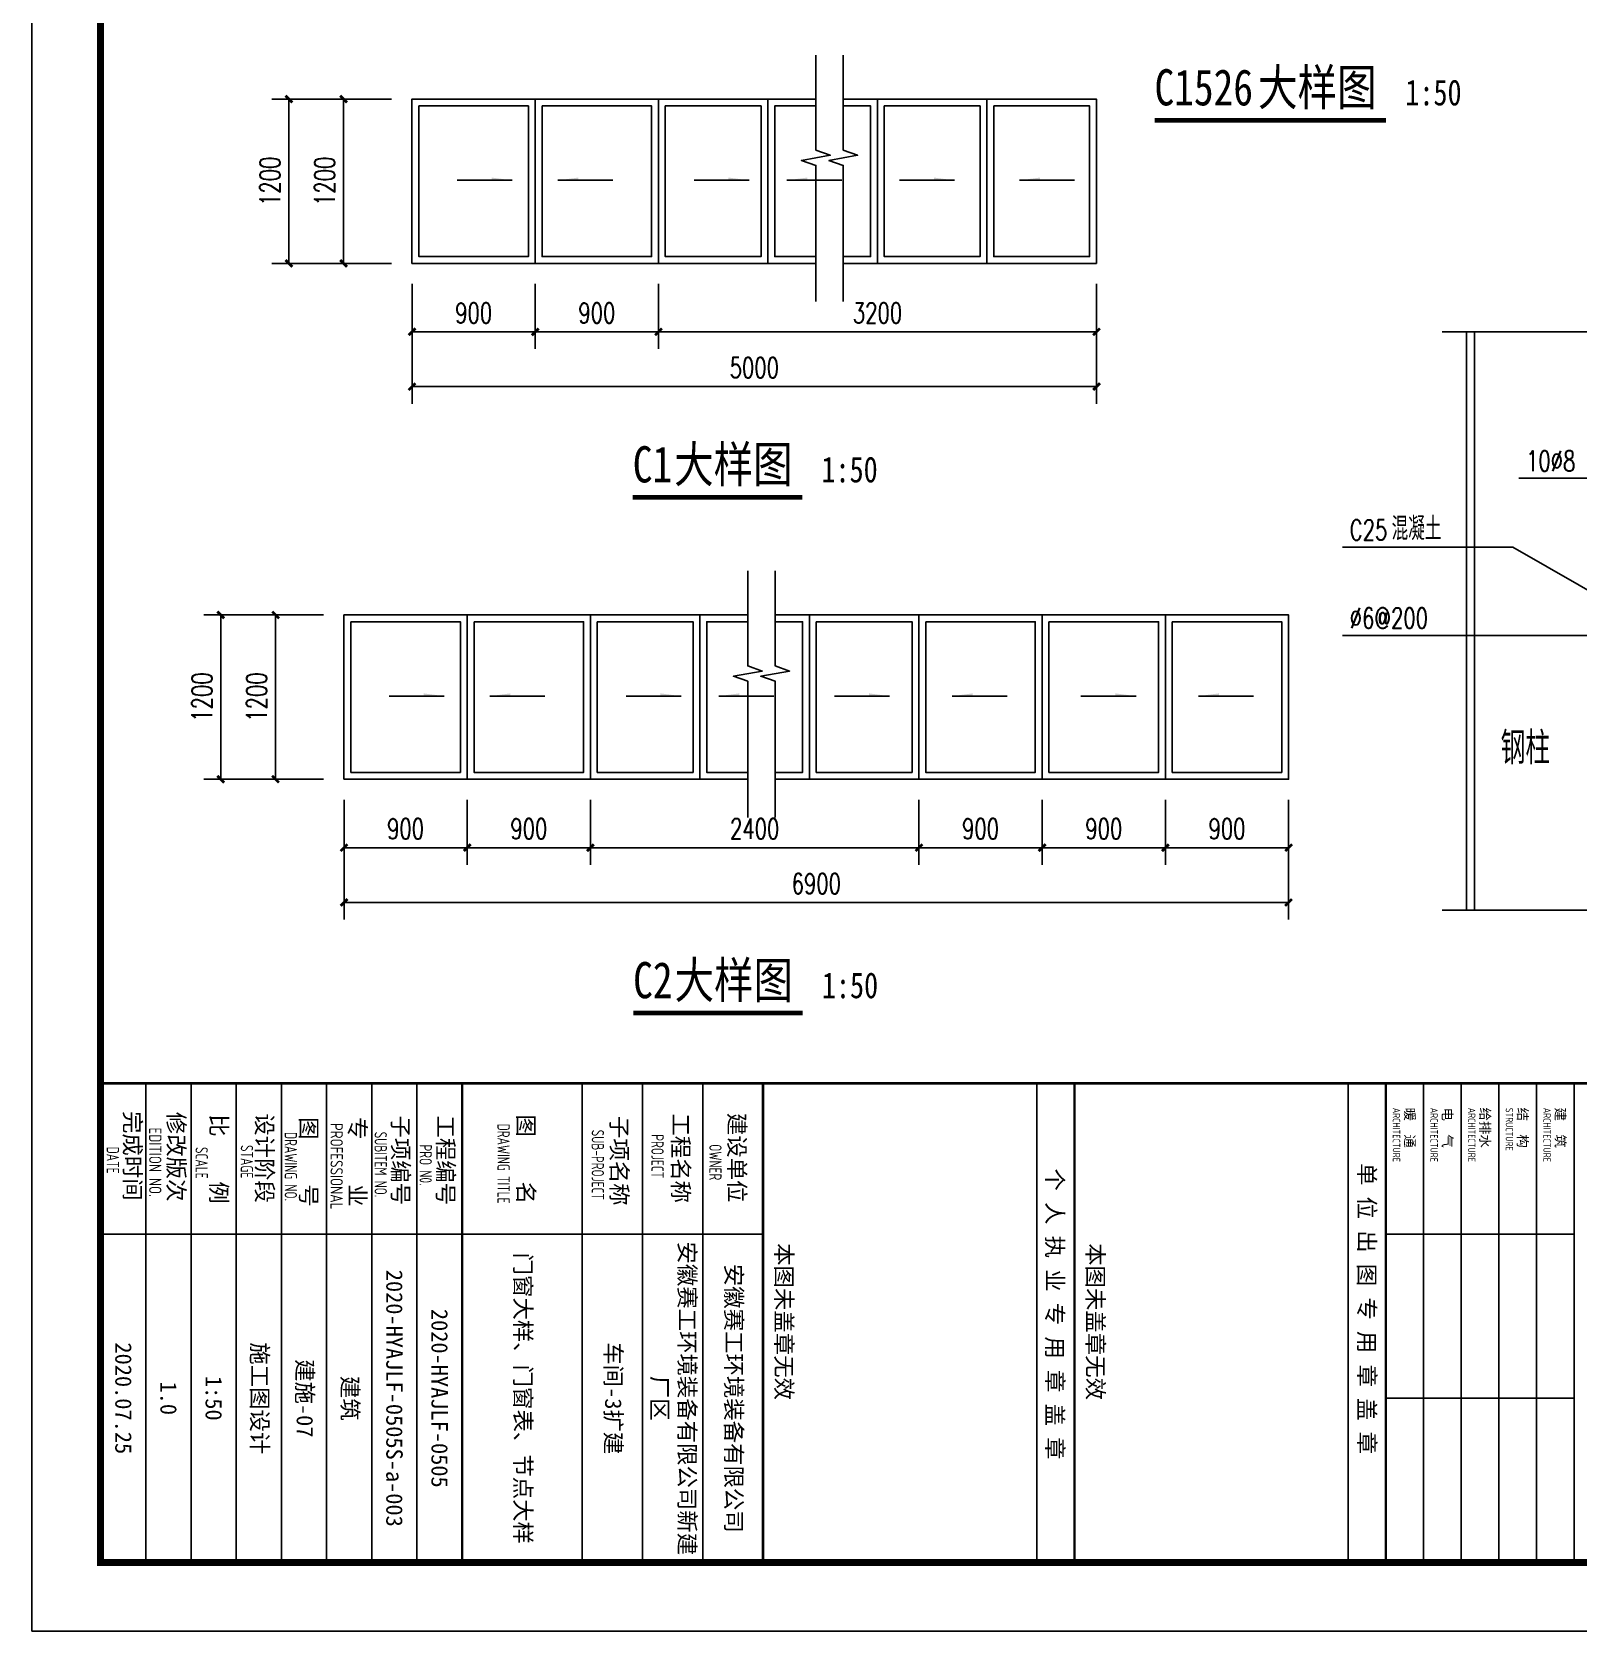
# Model space of a CAD drawing. Extents: x 1840316 to 2045362, y 17308253 to 17931430.
# Drawn here: x 2024362 to 2035655, y 17308253 to 17319933 of the extents above; entities that cross this region are included whole.
import ezdxf

# ---------------------------------------------------------------- set-up
doc = ezdxf.new("R2010")
doc.units = 0
doc.header["$LTSCALE"] = 1000
doc.header["$MEASUREMENT"] = 0
doc.linetypes.add('DOTE', pattern=[2.42, 2, -0.2, 0.02, -0.2])
doc.layers.get('Defpoints').update_dxf_attribs({"color": 250})
for name, color, linetype in [('0 - 立面线', 7, 'Continuous'), ('C型钢', 6, 'Continuous'), ('DIM_SYMB', 165, 'Continuous'), ('DOTE', 1, 'DOTE'), ('PUB_DIM', 161, 'Continuous'), ('PUB_TEXT', 7, 'Continuous'), ('PUB_TITLE', 4, 'Continuous'), ('PUB_WALL', 9, 'Continuous'), ('TK', 4, 'Continuous'), ('WALL', 9, 'Continuous'), ('WINDOW', 140, 'Continuous'), ('填充', 8, 'Continuous'), ('梁柱', 3, 'Continuous'), ('立面门窗', 144, 'Continuous')]:
    doc.layers.add(name, color=color, linetype=linetype)
doc.styles.add('_TCH_DIM', font='SIMPLEX', dxfattribs={"bigfont": 'GBCBIG'})
doc.styles.add('_TCH_DIM_T3', font='SIMPLEX', dxfattribs={"width": 0.705882, "bigfont": 'GBCBIG'})
doc.styles.add('TESD', font='tssdeng.shx', dxfattribs={"width": 0.8, "bigfont": '_hztxt.shx'})
doc.styles.add('TSSD_REIN', font='tssdeng.shx', dxfattribs={"width": 0.7, "bigfont": 'tssdchn.shx'})
doc.styles.add('YAYA', font='', dxfattribs={"width": 0.8, "height": 1})
doc.styles.add('图签宋体', font='', dxfattribs={"height": 300})
doc.styles.add('宋体', font='', dxfattribs={"width": 0.8})
doc.styles.get('YAYA').set_extended_font_data('SimSun')
doc.styles.get('图签宋体').set_extended_font_data('NSimSun')
doc.styles.get('宋体').set_extended_font_data('SimSun')
doc.dimstyles.new('_TCH_ARCH&&20', dxfattribs={"dimtxt": 59.5, "dimasz": 20, "dimexe": 50, "dimexo": 60, "dimgap": 20, "dimtad": 1, "dimdec": 0, "dimzin": 0, "dimdsep": 46, "dimtxsty": '_TCH_DIM_T3', "dimblk": 'ARCHTICK', "dimcen": 0.09, "dimclrt": 7, "dimazin": 2, "dimtfac": 1, "dimtdec": 0, "dimtix": 1, "dimtmove": 2, "dimatfit": 3, "dimfxl": 0, "dimtolj": 1, "dimtzin": 0, "dimarcsym": 0})
doc.dimstyles.new('_TCH_ARCH&&50', dxfattribs={"dimtxt": 148.75, "dimasz": 50, "dimexe": 125, "dimexo": 150, "dimgap": 63.125, "dimtad": 1, "dimdec": 0, "dimzin": 0, "dimdsep": 46, "dimtxsty": '_TCH_DIM_T3', "dimblk": 'ARCHTICK', "dimcen": 0.09, "dimclrt": 7, "dimazin": 2, "dimtfac": 1, "dimtdec": 0, "dimtix": 1, "dimtmove": 2, "dimatfit": 3, "dimfxl": 0, "dimtolj": 1, "dimtzin": 0, "dimarcsym": 0})

# ---------------------------------------------------------------- blocks, each defined once
blk = doc.blocks.new('_ArchTick')
at = {"color": 0, "linetype": 'ByBlock', "const_width": 0.4}
blk.add_lwpolyline([(-0.5, -0.5), (0.5, 0.5)], dxfattribs=at)
blk = doc.blocks.new('*D371')
at = {"layer": 'Defpoints', "color": 0}
for p in [(1863402.8, 18359638.3), (1863527.7, 18359638.3), (1863402.8, 18359558.3)]:
    blk.add_point(p, dxfattribs=at)
at = {"layer": 'PUB_DIM', "color": 0, "lineweight": -2}
for p, q in [((1863527.7, 18359638.3), (1863527.7, 18359658.3)), ((1863462.8, 18359638.3), (1863577.7, 18359638.3)), ((1863527.7, 18359558.3), (1863527.7, 18359638.3)), ((1863462.8, 18359558.3), (1863577.7, 18359558.3)), ((1863527.7, 18359558.3), (1863527.7, 18359538.3))]:
    blk.add_line(p, q, dxfattribs=at)
at = {"layer": 'PUB_DIM', "color": 0, "lineweight": -2, "xscale": 20, "yscale": 20, "zscale": 20}
for p, rotation in [((1863527.7, 18359638.3), 270), ((1863527.7, 18359558.3), 90)]:
    blk.add_blockref('_ArchTick', p, dxfattribs=dict(at, rotation=rotation))
at = {"layer": 'PUB_DIM', "color": 7, "insert": (1863478, 18359598.3), "char_height": 59.5, "attachment_point": 5, "rotation": 90, "style": '_TCH_DIM_T3'}
blk.add_mtext('\\A1;80', dxfattribs=at)
blk = doc.blocks.new('*D372')
at = {"layer": 'Defpoints', "color": 0}
for p in [(1863402.8, 18359698.3), (1863527.7, 18359698.3), (1863402.8, 18359638.3)]:
    blk.add_point(p, dxfattribs=at)
at = {"layer": 'PUB_DIM', "color": 0, "lineweight": -2}
for p, q in [((1863462.8, 18359698.3), (1863577.7, 18359698.3)), ((1863527.7, 18359698.3), (1863527.7, 18359718.3)), ((1863527.7, 18359638.3), (1863527.7, 18359698.3)), ((1863462.8, 18359638.3), (1863577.7, 18359638.3)), ((1863527.7, 18359638.3), (1863527.7, 18359618.3))]:
    blk.add_line(p, q, dxfattribs=at)
at = {"layer": 'PUB_DIM', "color": 0, "lineweight": -2, "xscale": 20, "yscale": 20, "zscale": 20}
for p, rotation in [((1863527.7, 18359698.3), 270), ((1863527.7, 18359638.3), 90)]:
    blk.add_blockref('_ArchTick', p, dxfattribs=dict(at, rotation=rotation))
at = {"layer": 'PUB_DIM', "color": 7, "insert": (1863478, 18359668.3), "char_height": 59.5, "attachment_point": 5, "rotation": 90, "style": '_TCH_DIM_T3'}
blk.add_mtext('\\A1;60', dxfattribs=at)
blk = doc.blocks.new('*D373')
at = {"layer": 'Defpoints', "color": 0}
for p in [(1863097.1, 18359498.7), (1863147.1, 18359498.7), (1863147.1, 18359343.3)]:
    blk.add_point(p, dxfattribs=at)
at = {"layer": 'PUB_DIM', "color": 0, "lineweight": -2}
for p, q in [((1863097.1, 18359438.7), (1863097.1, 18359293.3)), ((1863147.1, 18359438.7), (1863147.1, 18359293.3)), ((1863097.1, 18359343.3), (1863147.1, 18359343.3))]:
    blk.add_line(p, q, dxfattribs=at)
at = {"layer": 'PUB_DIM', "color": 0, "lineweight": -2, "xscale": 20, "yscale": 20, "zscale": 20, "rotation": 180}
blk.add_blockref('_ArchTick', (1863097.1, 18359343.3), dxfattribs=at)
at = {"layer": 'PUB_DIM', "color": 0, "lineweight": -2, "xscale": 20, "yscale": 20, "zscale": 20}
blk.add_blockref('_ArchTick', (1863147.1, 18359343.3), dxfattribs=at)
at = {"layer": 'PUB_DIM', "color": 7, "insert": (1863043.1, 18359398.3), "char_height": 59.5, "attachment_point": 5, "style": '_TCH_DIM_T3'}
blk.add_mtext('\\A1;50', dxfattribs=at)
blk = doc.blocks.new('*D374')
at = {"layer": 'Defpoints', "color": 0}
for p in [(1863147.1, 18359498.7), (1863228.1, 18359498.7), (1863228.1, 18359343.3)]:
    blk.add_point(p, dxfattribs=at)
at = {"layer": 'PUB_DIM', "color": 0, "lineweight": -2}
for p, q in [((1863147.1, 18359438.7), (1863147.1, 18359293.3)), ((1863228.1, 18359438.7), (1863228.1, 18359293.3)), ((1863147.1, 18359343.3), (1863127.1, 18359343.3)), ((1863147.1, 18359343.3), (1863228.1, 18359343.3)), ((1863228.1, 18359343.3), (1863248.1, 18359343.3))]:
    blk.add_line(p, q, dxfattribs=at)
at = {"layer": 'PUB_DIM', "color": 0, "lineweight": -2, "xscale": 20, "yscale": 20, "zscale": 20}
blk.add_blockref('_ArchTick', (1863147.1, 18359343.3), dxfattribs=at)
at = {"layer": 'PUB_DIM', "color": 0, "lineweight": -2, "xscale": 20, "yscale": 20, "zscale": 20, "rotation": 180}
blk.add_blockref('_ArchTick', (1863228.1, 18359343.3), dxfattribs=at)
at = {"layer": 'PUB_DIM', "color": 7, "insert": (1863187.6, 18359393), "char_height": 59.5, "attachment_point": 5, "style": '_TCH_DIM_T3'}
blk.add_mtext('\\A1;81', dxfattribs=at)
blk = doc.blocks.new('GeYuanFrame_67131223', base_point=(18.76, 4.34))
at = {"layer": 'PUB_TITLE'}
for points in [[(554.76, 202.14), (554.76, 229.64)], [(578.76, 202.14), (578.76, 229.64)], [(554.76, 14.34), (554.76, 111.14)]]:
    blk.add_lwpolyline(points, dxfattribs=at)
at = {"layer": 'TK'}
for p, q in [((532.76, 102.34), (602.76, 102.34)), ((532.76, 93.54), (602.76, 93.54)), ((532.76, 84.74), (554.76, 84.74)), ((532.76, 84.74), (602.76, 84.74)), ((532.76, 67.18), (602.76, 67.18)), ((532.76, 67.14), (602.76, 67.14)), ((532.76, 60.58), (602.76, 60.58)), ((532.76, 53.98), (602.76, 53.98)), ((532.76, 47.38), (602.76, 47.38)), ((532.76, 40.78), (602.76, 40.78)), ((532.76, 34.18), (602.76, 34.18)), ((532.76, 27.58), (602.76, 27.58)), ((532.76, 20.98), (602.76, 20.98)), ((532.76, 14.34), (602.76, 14.34))]:
    blk.add_line(p, q, dxfattribs=at)
for points in [[(18.76, 424.34), (612.76, 424.34), (612.76, 4.34), (18.76, 4.34), (18.76, 424.34)], [(532.76, 229.64), (602.76, 229.64)], [(532.76, 224.14), (602.76, 224.14)], [(532.76, 218.64), (602.76, 218.64)], [(532.76, 213.14), (602.76, 213.14)], [(532.76, 207.64), (602.76, 207.64)], [(532.76, 202.14), (602.76, 202.14)], [(532.76, 196.64), (602.76, 196.64)], [(532.76, 151.14), (602.76, 151.14)]]:
    blk.add_lwpolyline(points, dxfattribs=at)
at = {"layer": 'TK', "const_width": 1}
blk.add_lwpolyline([(602.76, 414.34), (43.76, 414.34), (43.76, 14.34), (602.76, 14.34)], close=True, dxfattribs=at)
at = {"layer": 'TK'}
for points, const_width in [([(532.76, 414.34), (532.76, 14.34)], 0.4), ([(532.76, 202.14), (602.76, 202.14)], 0.35), ([(532.76, 156.64), (602.76, 156.64)], 0.35), ([(532.76, 111.14), (602.76, 111.14)], 0.35), ([(532.76, 67.18), (602.76, 67.18)], 0.35)]:
    blk.add_lwpolyline(points, dxfattribs=dict(at, const_width=const_width))
at = {"layer": 'TK', "style": '图签宋体'}
for s, height, p in [('建  筑', 1.44, (536.28, 226.92)), ('结  构', 1.44, (536.28, 221.42)), ('给排水', 1.44, (536.28, 215.92)), ('电  气', 1.44, (536.28, 210.42)), ('暖  通', 1.44, (536.28, 204.92)), ('单 位 出 图 专 用 章 盖 章', 2.4, (544.39, 198.16)), ('本图未盖章无效', 2.4, (556.1, 158.51)), ('个 人 执 业 专 用 章 盖 章', 2.4, (545.19, 152.58)), ('本图未盖章无效', 2.4, (556.1, 113.01)), ('建设单位', 2.4, (537.06, 106.14)), ('工程名称', 2.4, (537.14, 97.93)), ('子项名称', 2.4, (537.52, 88.95)), ('图    名', 2.4, (537.3, 75.3)), ('工程编号', 2.4, (537.44, 63.58)), ('子项编号', 2.4, (537.44, 57)), ('专    业', 2.4, (537.68, 50.69)), ('图    号', 2.4, (537.69, 43.58)), ('设计阶段', 2.4, (537.12, 37.12)), ('比    例', 2.4, (537.26, 30.44)), ('修改版次', 2.4, (536.91, 24.22)), ('完成时间', 2.4, (536.79, 17.83))]:
    blk.add_text(s, height=height, dxfattribs=at).set_placement(p)
at = {"layer": 'TK', "style": 'TSSD_REIN'}
for s, height, width, p in [('ARCHITECTURE', 1.08, 0.7, (536.32, 225.15)), ('STRUCTURE', 1.08, 0.7, (536.32, 219.65)), ('ARCHITECTURE', 1.08, 0.7, (536.32, 214.15)), ('ARCHITECTURE', 1.08, 0.7, (536.32, 208.65)), ('ARCHITECTURE', 1.08, 0.7, (536.32, 203.15)), ('OWNER', 1.8, 0.7, (541.65, 103.29)), ('PROJECT', 1.8, 0.7, (540.19, 94.83)), ('SUB-PROJECT', 1.8, 0.7, (539.53, 86.11)), ('DRAWING TITLE', 1.8, 0.7, (538.64, 72.34)), ('PRO N0.', 1.8, 0.7, (541.68, 60.96)), ('SUBITEM NO.', 1.8, 0.7, (539.82, 54.39)), ('PROFESSIONAL', 1.8, 0.8, (538.55, 47.95)), ('DRAWING NO.', 1.8, 0.7, (539.86, 41.26)), ('STAGE', 1.8, 0.7, (541.76, 34.84)), ('SCALE', 1.8, 0.7, (542.05, 28.23)), ('EDITION NO.', 1.8, 0.8, (539.2, 21.45)), ('DATE', 1.8, 0.7, (542, 15.26))]:
    blk.add_text(s, height=height, dxfattribs=dict(at, width=width)).set_placement(p)
at = {"layer": 'TK', "char_height": 2.4, "width": 48, "attachment_point": 5, "style": '图签宋体'}
for s, insert in [('安徽赛工环境装备有限公司', (578.76, 106.74)), ('安徽赛工环境装备有限公司新建厂区', (578.76, 97.94)), ('车间-3扩建', (578.76, 89.14)), ('门窗大样、门窗表、节点大样', (578.76, 75.94)), ('2020-HYAJLF-0505', (578.76, 63.88)), ('2020-HYAJLF-0505S-a-003', (578.76, 57.28)), ('建筑', (578.76, 50.68)), ('建施-07', (578.76, 44.08)), ('施工图设计', (578.76, 37.48)), ('1:50', (578.76, 30.88)), ('1.0', (578.76, 24.28)), ('2020.07.25', (578.76, 17.69))]:
    blk.add_mtext(s, dxfattribs=dict(at, insert=insert))
blk = doc.blocks.new('*D50')
at = {"layer": 'Defpoints', "color": 0}
for p in [(2025741, 17315675), (2026241, 17315675), (2026241, 17314475)]:
    blk.add_point(p, dxfattribs=at)
at = {"layer": 'PUB_DIM', "color": 0, "lineweight": -2}
for p, q in [((2026091, 17315675), (2025616, 17315675)), ((2025741, 17314475), (2025741, 17315675)), ((2026091, 17314475), (2025616, 17314475))]:
    blk.add_line(p, q, dxfattribs=at)
at = {"layer": 'PUB_DIM', "color": 0, "lineweight": -2, "xscale": 50, "yscale": 50, "zscale": 50}
for p, rotation in [((2025741, 17315675), 90), ((2025741, 17314475), 270)]:
    blk.add_blockref('_ArchTick', p, dxfattribs=dict(at, rotation=rotation))
at = {"layer": 'PUB_DIM', "color": 7, "insert": (2025603, 17315075), "char_height": 148.8, "attachment_point": 5, "rotation": 90, "style": '_TCH_DIM_T3'}
blk.add_mtext('\\A1;1200', dxfattribs=at)
blk = doc.blocks.new('*D51')
at = {"layer": 'Defpoints', "color": 0}
for p in [(2026641, 17314475), (2027541, 17314475), (2027541, 17313975)]:
    blk.add_point(p, dxfattribs=at)
at = {"layer": 'PUB_DIM', "color": 0, "lineweight": -2}
for p, q in [((2026641, 17314325), (2026641, 17313850)), ((2027541, 17314325), (2027541, 17313850)), ((2026641, 17313975), (2027541, 17313975))]:
    blk.add_line(p, q, dxfattribs=at)
at = {"layer": 'PUB_DIM', "color": 0, "lineweight": -2, "xscale": 50, "yscale": 50, "zscale": 50, "rotation": 180}
blk.add_blockref('_ArchTick', (2026641, 17313975), dxfattribs=at)
at = {"layer": 'PUB_DIM', "color": 0, "lineweight": -2, "xscale": 50, "yscale": 50, "zscale": 50}
blk.add_blockref('_ArchTick', (2027541, 17313975), dxfattribs=at)
at = {"layer": 'PUB_DIM', "color": 7, "insert": (2027091, 17314113), "char_height": 148.8, "attachment_point": 5, "style": '_TCH_DIM_T3'}
blk.add_mtext('\\A1;900', dxfattribs=at)
blk = doc.blocks.new('*D52')
at = {"layer": 'Defpoints', "color": 0}
for p in [(2027541, 17314475), (2028441, 17314475), (2028441, 17313975)]:
    blk.add_point(p, dxfattribs=at)
at = {"layer": 'PUB_DIM', "color": 0, "lineweight": -2}
for p, q in [((2027541, 17314325), (2027541, 17313850)), ((2028441, 17314325), (2028441, 17313850)), ((2027541, 17313975), (2028441, 17313975))]:
    blk.add_line(p, q, dxfattribs=at)
at = {"layer": 'PUB_DIM', "color": 0, "lineweight": -2, "xscale": 50, "yscale": 50, "zscale": 50, "rotation": 180}
blk.add_blockref('_ArchTick', (2027541, 17313975), dxfattribs=at)
at = {"layer": 'PUB_DIM', "color": 0, "lineweight": -2, "xscale": 50, "yscale": 50, "zscale": 50}
blk.add_blockref('_ArchTick', (2028441, 17313975), dxfattribs=at)
at = {"layer": 'PUB_DIM', "color": 7, "insert": (2027991, 17314113), "char_height": 148.8, "attachment_point": 5, "style": '_TCH_DIM_T3'}
blk.add_mtext('\\A1;900', dxfattribs=at)
blk = doc.blocks.new('*D53')
at = {"layer": 'Defpoints', "color": 0}
for p in [(2028441, 17314475), (2030841, 17314475), (2030841, 17313975)]:
    blk.add_point(p, dxfattribs=at)
at = {"layer": 'PUB_DIM', "color": 0, "lineweight": -2}
for p, q in [((2028441, 17314325), (2028441, 17313850)), ((2030841, 17314325), (2030841, 17313850)), ((2028441, 17313975), (2030841, 17313975))]:
    blk.add_line(p, q, dxfattribs=at)
at = {"layer": 'PUB_DIM', "color": 0, "lineweight": -2, "xscale": 50, "yscale": 50, "zscale": 50, "rotation": 180}
blk.add_blockref('_ArchTick', (2028441, 17313975), dxfattribs=at)
at = {"layer": 'PUB_DIM', "color": 0, "lineweight": -2, "xscale": 50, "yscale": 50, "zscale": 50}
blk.add_blockref('_ArchTick', (2030841, 17313975), dxfattribs=at)
at = {"layer": 'PUB_DIM', "color": 7, "insert": (2029641, 17314113), "char_height": 148.8, "attachment_point": 5, "style": '_TCH_DIM_T3'}
blk.add_mtext('\\A1;2400', dxfattribs=at)
blk = doc.blocks.new('*D54')
at = {"layer": 'Defpoints', "color": 0}
for p in [(2030841, 17314475), (2031741, 17314475), (2031741, 17313975)]:
    blk.add_point(p, dxfattribs=at)
at = {"layer": 'PUB_DIM', "color": 0, "lineweight": -2}
for p, q in [((2030841, 17314325), (2030841, 17313850)), ((2031741, 17314325), (2031741, 17313850)), ((2030841, 17313975), (2031741, 17313975))]:
    blk.add_line(p, q, dxfattribs=at)
at = {"layer": 'PUB_DIM', "color": 0, "lineweight": -2, "xscale": 50, "yscale": 50, "zscale": 50, "rotation": 180}
blk.add_blockref('_ArchTick', (2030841, 17313975), dxfattribs=at)
at = {"layer": 'PUB_DIM', "color": 0, "lineweight": -2, "xscale": 50, "yscale": 50, "zscale": 50}
blk.add_blockref('_ArchTick', (2031741, 17313975), dxfattribs=at)
at = {"layer": 'PUB_DIM', "color": 7, "insert": (2031291, 17314113), "char_height": 148.8, "attachment_point": 5, "style": '_TCH_DIM_T3'}
blk.add_mtext('\\A1;900', dxfattribs=at)
blk = doc.blocks.new('*D55')
at = {"layer": 'Defpoints', "color": 0}
for p in [(2031741, 17314475), (2032641, 17314475), (2032641, 17313975)]:
    blk.add_point(p, dxfattribs=at)
at = {"layer": 'PUB_DIM', "color": 0, "lineweight": -2}
for p, q in [((2031741, 17314325), (2031741, 17313850)), ((2032641, 17314325), (2032641, 17313850)), ((2031741, 17313975), (2032641, 17313975))]:
    blk.add_line(p, q, dxfattribs=at)
at = {"layer": 'PUB_DIM', "color": 0, "lineweight": -2, "xscale": 50, "yscale": 50, "zscale": 50, "rotation": 180}
blk.add_blockref('_ArchTick', (2031741, 17313975), dxfattribs=at)
at = {"layer": 'PUB_DIM', "color": 0, "lineweight": -2, "xscale": 50, "yscale": 50, "zscale": 50}
blk.add_blockref('_ArchTick', (2032641, 17313975), dxfattribs=at)
at = {"layer": 'PUB_DIM', "color": 7, "insert": (2032191, 17314113), "char_height": 148.8, "attachment_point": 5, "style": '_TCH_DIM_T3'}
blk.add_mtext('\\A1;900', dxfattribs=at)
blk = doc.blocks.new('*D56')
at = {"layer": 'Defpoints', "color": 0}
for p in [(2032641, 17314475), (2033541, 17314475), (2033541, 17313975)]:
    blk.add_point(p, dxfattribs=at)
at = {"layer": 'PUB_DIM', "color": 0, "lineweight": -2}
for p, q in [((2032641, 17314325), (2032641, 17313850)), ((2033541, 17314325), (2033541, 17313850)), ((2032641, 17313975), (2033541, 17313975))]:
    blk.add_line(p, q, dxfattribs=at)
at = {"layer": 'PUB_DIM', "color": 0, "lineweight": -2, "xscale": 50, "yscale": 50, "zscale": 50, "rotation": 180}
blk.add_blockref('_ArchTick', (2032641, 17313975), dxfattribs=at)
at = {"layer": 'PUB_DIM', "color": 0, "lineweight": -2, "xscale": 50, "yscale": 50, "zscale": 50}
blk.add_blockref('_ArchTick', (2033541, 17313975), dxfattribs=at)
at = {"layer": 'PUB_DIM', "color": 7, "insert": (2033091, 17314113), "char_height": 148.8, "attachment_point": 5, "style": '_TCH_DIM_T3'}
blk.add_mtext('\\A1;900', dxfattribs=at)
blk = doc.blocks.new('*D57')
at = {"layer": 'Defpoints', "color": 0}
for p in [(2026641, 17314475), (2033541, 17314475), (2033541, 17313575)]:
    blk.add_point(p, dxfattribs=at)
at = {"layer": 'PUB_DIM', "color": 0, "lineweight": -2}
for p, q in [((2026641, 17314325), (2026641, 17313450)), ((2033541, 17314325), (2033541, 17313450)), ((2026641, 17313575), (2033541, 17313575))]:
    blk.add_line(p, q, dxfattribs=at)
at = {"layer": 'PUB_DIM', "color": 0, "lineweight": -2, "xscale": 50, "yscale": 50, "zscale": 50, "rotation": 180}
blk.add_blockref('_ArchTick', (2026641, 17313575), dxfattribs=at)
at = {"layer": 'PUB_DIM', "color": 0, "lineweight": -2, "xscale": 50, "yscale": 50, "zscale": 50}
blk.add_blockref('_ArchTick', (2033541, 17313575), dxfattribs=at)
at = {"layer": 'PUB_DIM', "color": 7, "insert": (2030091, 17313713), "char_height": 148.8, "attachment_point": 5, "style": '_TCH_DIM_T3'}
blk.add_mtext('\\A1;6900', dxfattribs=at)
blk = doc.blocks.new('*D58')
at = {"layer": 'Defpoints', "color": 0}
for p in [(2026141, 17315675), (2026641, 17315675), (2026641, 17314475)]:
    blk.add_point(p, dxfattribs=at)
at = {"layer": 'PUB_DIM', "color": 0, "lineweight": -2}
for p, q in [((2026491, 17315675), (2026016, 17315675)), ((2026141, 17314475), (2026141, 17315675)), ((2026491, 17314475), (2026016, 17314475))]:
    blk.add_line(p, q, dxfattribs=at)
at = {"layer": 'PUB_DIM', "color": 0, "lineweight": -2, "xscale": 50, "yscale": 50, "zscale": 50}
for p, rotation in [((2026141, 17315675), 90), ((2026141, 17314475), 270)]:
    blk.add_blockref('_ArchTick', p, dxfattribs=dict(at, rotation=rotation))
at = {"layer": 'PUB_DIM', "color": 7, "insert": (2026003, 17315075), "char_height": 148.8, "attachment_point": 5, "rotation": 90, "style": '_TCH_DIM_T3'}
blk.add_mtext('\\A1;1200', dxfattribs=at)
blk = doc.blocks.new('*D59')
at = {"layer": 'Defpoints', "color": 0}
for p in [(2026238, 17319443), (2026738, 17319443), (2026738, 17318243)]:
    blk.add_point(p, dxfattribs=at)
at = {"layer": 'PUB_DIM', "color": 0, "lineweight": -2}
for p, q in [((2026588, 17319443), (2026113, 17319443)), ((2026238, 17318243), (2026238, 17319443)), ((2026588, 17318243), (2026113, 17318243))]:
    blk.add_line(p, q, dxfattribs=at)
at = {"layer": 'PUB_DIM', "color": 0, "lineweight": -2, "xscale": 50, "yscale": 50, "zscale": 50}
for p, rotation in [((2026238, 17319443), 90), ((2026238, 17318243), 270)]:
    blk.add_blockref('_ArchTick', p, dxfattribs=dict(at, rotation=rotation))
at = {"layer": 'PUB_DIM', "color": 7, "insert": (2026100, 17318843), "char_height": 148.8, "attachment_point": 5, "rotation": 90, "style": '_TCH_DIM_T3'}
blk.add_mtext('\\A1;1200', dxfattribs=at)
blk = doc.blocks.new('*D60')
at = {"layer": 'Defpoints', "color": 0}
for p in [(2027138, 17318243), (2028038, 17318243), (2028038, 17317743)]:
    blk.add_point(p, dxfattribs=at)
at = {"layer": 'PUB_DIM', "color": 0, "lineweight": -2}
for p, q in [((2027138, 17318093), (2027138, 17317618)), ((2028038, 17318093), (2028038, 17317618)), ((2027138, 17317743), (2028038, 17317743))]:
    blk.add_line(p, q, dxfattribs=at)
at = {"layer": 'PUB_DIM', "color": 0, "lineweight": -2, "xscale": 50, "yscale": 50, "zscale": 50, "rotation": 180}
blk.add_blockref('_ArchTick', (2027138, 17317743), dxfattribs=at)
at = {"layer": 'PUB_DIM', "color": 0, "lineweight": -2, "xscale": 50, "yscale": 50, "zscale": 50}
blk.add_blockref('_ArchTick', (2028038, 17317743), dxfattribs=at)
at = {"layer": 'PUB_DIM', "color": 7, "insert": (2027588, 17317881), "char_height": 148.8, "attachment_point": 5, "style": '_TCH_DIM_T3'}
blk.add_mtext('\\A1;900', dxfattribs=at)
blk = doc.blocks.new('*D61')
at = {"layer": 'Defpoints', "color": 0}
for p in [(2028038, 17318243), (2028938, 17318243), (2028938, 17317743)]:
    blk.add_point(p, dxfattribs=at)
at = {"layer": 'PUB_DIM', "color": 0, "lineweight": -2}
for p, q in [((2028038, 17318093), (2028038, 17317618)), ((2028938, 17318093), (2028938, 17317618)), ((2028038, 17317743), (2028938, 17317743))]:
    blk.add_line(p, q, dxfattribs=at)
at = {"layer": 'PUB_DIM', "color": 0, "lineweight": -2, "xscale": 50, "yscale": 50, "zscale": 50, "rotation": 180}
blk.add_blockref('_ArchTick', (2028038, 17317743), dxfattribs=at)
at = {"layer": 'PUB_DIM', "color": 0, "lineweight": -2, "xscale": 50, "yscale": 50, "zscale": 50}
blk.add_blockref('_ArchTick', (2028938, 17317743), dxfattribs=at)
at = {"layer": 'PUB_DIM', "color": 7, "insert": (2028488, 17317881), "char_height": 148.8, "attachment_point": 5, "style": '_TCH_DIM_T3'}
blk.add_mtext('\\A1;900', dxfattribs=at)
blk = doc.blocks.new('*D62')
at = {"layer": 'Defpoints', "color": 0}
for p in [(2028938, 17318243), (2032138, 17318243), (2032138, 17317743)]:
    blk.add_point(p, dxfattribs=at)
at = {"layer": 'PUB_DIM', "color": 0, "lineweight": -2}
for p, q in [((2028938, 17318093), (2028938, 17317618)), ((2032138, 17318093), (2032138, 17317618)), ((2028938, 17317743), (2032138, 17317743))]:
    blk.add_line(p, q, dxfattribs=at)
at = {"layer": 'PUB_DIM', "color": 0, "lineweight": -2, "xscale": 50, "yscale": 50, "zscale": 50, "rotation": 180}
blk.add_blockref('_ArchTick', (2028938, 17317743), dxfattribs=at)
at = {"layer": 'PUB_DIM', "color": 0, "lineweight": -2, "xscale": 50, "yscale": 50, "zscale": 50}
blk.add_blockref('_ArchTick', (2032138, 17317743), dxfattribs=at)
at = {"layer": 'PUB_DIM', "color": 7, "insert": (2030538, 17317881), "char_height": 148.8, "attachment_point": 5, "style": '_TCH_DIM_T3'}
blk.add_mtext('\\A1;3200', dxfattribs=at)
blk = doc.blocks.new('*D63')
at = {"layer": 'Defpoints', "color": 0}
for p in [(2027138, 17318243), (2032138, 17318243), (2032138, 17317343)]:
    blk.add_point(p, dxfattribs=at)
at = {"layer": 'PUB_DIM', "color": 0, "lineweight": -2}
for p, q in [((2027138, 17318093), (2027138, 17317218)), ((2032138, 17318093), (2032138, 17317218)), ((2027138, 17317343), (2032138, 17317343))]:
    blk.add_line(p, q, dxfattribs=at)
at = {"layer": 'PUB_DIM', "color": 0, "lineweight": -2, "xscale": 50, "yscale": 50, "zscale": 50, "rotation": 180}
blk.add_blockref('_ArchTick', (2027138, 17317343), dxfattribs=at)
at = {"layer": 'PUB_DIM', "color": 0, "lineweight": -2, "xscale": 50, "yscale": 50, "zscale": 50}
blk.add_blockref('_ArchTick', (2032138, 17317343), dxfattribs=at)
at = {"layer": 'PUB_DIM', "color": 7, "insert": (2029638, 17317481), "char_height": 148.8, "attachment_point": 5, "style": '_TCH_DIM_T3'}
blk.add_mtext('\\A1;5000', dxfattribs=at)
blk = doc.blocks.new('*D64')
at = {"layer": 'Defpoints', "color": 0}
for p in [(2026638, 17319443), (2027138, 17319443), (2027138, 17318243)]:
    blk.add_point(p, dxfattribs=at)
at = {"layer": 'PUB_DIM', "color": 0, "lineweight": -2}
for p, q in [((2026988, 17319443), (2026513, 17319443)), ((2026638, 17318243), (2026638, 17319443)), ((2026988, 17318243), (2026513, 17318243))]:
    blk.add_line(p, q, dxfattribs=at)
at = {"layer": 'PUB_DIM', "color": 0, "lineweight": -2, "xscale": 50, "yscale": 50, "zscale": 50}
for p, rotation in [((2026638, 17319443), 90), ((2026638, 17318243), 270)]:
    blk.add_blockref('_ArchTick', p, dxfattribs=dict(at, rotation=rotation))
at = {"layer": 'PUB_DIM', "color": 7, "insert": (2026500, 17318843), "char_height": 148.8, "attachment_point": 5, "rotation": 90, "style": '_TCH_DIM_T3'}
blk.add_mtext('\\A1;1200', dxfattribs=at)
blk = doc.blocks.new('11')
h = blk.add_hatch()
h.set_pattern_fill('混凝土', color=8, scale=7.11667, style=0)
h.set_pattern_definition([(50, (1862020.817, 18358113.2), (51.045, -4.4659), [5.3375, -58.7125]), (355, (1862020.817, 18358113.2), (-9.8745, 53.531), [4.27, -46.97]), (100.4514, (1862025.07, 18358112.827), (41.1706, 49.0651), [4.5362, -49.898]), (46.1842, (1862020.82, 18358127.43), (75.952, -11.7794), [8.0063, -88.0688]), (96.6356, (1862027.15, 18358126.45), (66.5169, 69.3247), [6.8043, -74.847]), (351.184, (1862020.82, 18358127.43), (66.5168, 69.3248), [6.405, -70.455]), (21, (1862027.934, 18358123.875), (42.4799, -28.6531), [5.3375, -58.7125]), (326, (1862027.934, 18358123.875), (17.316, 51.6065), [4.27, -46.97]), (71.4514, (1862031.474, 18358121.487), (59.7959, 22.9534), [4.5362, -49.898]), (37.5, (1862020.817, 18358113.2), (0.86538, 23.69096), [0, -46.4007, 0, -47.6817, 0, -47.14794]), (7.5, (1862020.817, 18358113.2), (18.7218, 28.06898), [0, -27.18568, 0, -45.3332, 0, -17.9696]), (327.5, (1862004.947, 18358113.2), (37.99038, -1.60516), [0, -17.79167, 0, -55.51002, 0, -73.65753]), (317.5, (1861997.83, 18358113.2), (41.50343, 7.12414), [0, -23.1292, 0, -36.86435, 0, -52.3075])])
h.paths.add_polyline_path([(1862887.3, 18359709.8), (1862887.3, 18359635.3), (1862887.3, 18359572.7), (1863210.6, 18359572.7), (1863210.6, 18359633.3), (1863207.1, 18359633.3, -0.741357), (1863197.7, 18359636.1, -1), (1863208, 18359636.1, -0.14853), (1863207.1, 18359633.3), (1863210.6, 18359633.3), (1863210.6, 18359635.3), (1863210.6, 18359645.4), (1863102.1, 18359709.8)])
h.paths.add_polyline_path([(1862890.9, 18359700.2, -1), (1862901.2, 18359700.2, -1)], flags=16)
h.paths.add_polyline_path([(1862900.2, 18359581.3, -1), (1862889.9, 18359581.3, -1)], flags=16)
h.paths.add_polyline_path([(1863091.9, 18359703.7, -1), (1863102.2, 18359703.7, -1)], flags=16)
h.paths.add_polyline_path([(1863209.5, 18359581.3, -1), (1863199.3, 18359581.3, -1)], flags=16)
for points in [[(1862901.2, 18359700.2, 1), (1862890.9, 18359700.2, 1)], [(1863102.2, 18359703.7, 1), (1863091.9, 18359703.7, 1)], [(1863208, 18359636.1, 1), (1863197.7, 18359636.1, 1)], [(1862900.2, 18359581.3, 1), (1862889.9, 18359581.3, 1)], [(1863209.5, 18359581.3, 1), (1863199.3, 18359581.3, 1)]]:
    blk.add_hatch(color=256).paths.add_polyline_path(points)
at = {"layer": '填充'}
h = blk.add_hatch(dxfattribs=at)
h.set_pattern_fill('ANSI31', color=256, scale=593.055796, style=0)
h.set_pattern_definition([(45, (1881605.52, 18462659.73), (-52.41922, 52.41922), [])])
h.paths.add_polyline_path([(1863149.8, 18359551.2), (1862855.7, 18359551.2), (1862855.7, 18358801.7), (1863149.8, 18358801.7)])
h.paths.add_polyline_path([(1862988.6, 18359438.9), (1863170.6, 18359438.9), (1863170.6, 18359332.1), (1862988.6, 18359332.1)], flags=9)
for p, q in [((1863070.2, 18360491.4), (1863070.2, 18359795.5)), ((1863129.5, 18360491.4), (1863129.5, 18359795.5)), ((1862972.7, 18359799.4), (1862972.7, 18359778)), ((1862980.3, 18359799.4), (1862980.3, 18359778)), ((1862823.3, 18359764.7), (1862866.3, 18359764.7)), ((1862823.3, 18359757.2), (1862866.3, 18359757.2)), ((1862866.3, 18359764.7), (1862882.2, 18359760.9)), ((1862866.3, 18359757.2), (1862882.2, 18359760.9)), ((1862972.7, 18359778), (1862976.5, 18359762.1)), ((1862980.3, 18359778), (1862976.5, 18359762.1)), ((1862848.6, 18359558.3), (1862848.6, 18359724.3)), ((1862871, 18359724.3), (1863100.7, 18359724.3)), ((1862872.3, 18359558.3), (1862872.3, 18359724.3)), ((1863228.1, 18359648.8), (1863100.7, 18359724.3)), ((1863228.1, 18359648.8), (1863228.1, 18359524)), ((1863266.8, 18359591.8), (1863232, 18359634.1)), ((1862872.3, 18359558.3), (1863228.1, 18359558.3)), ((1863228.1, 18359524), (1863157, 18359533.8))]:
    blk.add_line(p, q)
at = {"color": 2}
blk.add_lwpolyline([(1862880.9, 18359827.5), (1862896.9, 18359795.5), (1863132.1, 18359795.5), (1863132.1, 18359739.1, 0.264865), (1863149.5, 18359708.5), (1863232, 18359659.6), (1863232, 18359617.5)], format="xyb", dxfattribs=at)
for points in [[(1862985.1, 18359803.7), (1862985.1, 18359800.6), (1862983.9, 18359799.4), (1862969.2, 18359799.4), (1862968, 18359800.6), (1862968, 18359803.7), (1862969.2, 18359804.9), (1862983.9, 18359804.9)], [(1862819.1, 18359769.5), (1862822.2, 18359769.5), (1862823.3, 18359768.3), (1862823.3, 18359753.6), (1862822.2, 18359752.4), (1862819.1, 18359752.4), (1862817.9, 18359753.6), (1862817.9, 18359768.3)]]:
    blk.add_lwpolyline(points, close=True)
for points, const_width in [([(1862887.3, 18359635.3), (1862887.3, 18359709.8), (1863102.1, 18359709.8)], 7.12), ([(1863210.6, 18359635.3), (1863210.6, 18359645.4), (1863210.6, 18359645.4), (1863102.1, 18359709.8)], 5.93), ([(1863194.8, 18359649.3), (1863194.8, 18359623.7)], 7.12), ([(1863210.6, 18359635.3), (1863210.6, 18359572.7), (1862887.3, 18359572.7), (1862887.3, 18359635.3)], 7.12), ([(1863195.6, 18359574.3), (1863195.6, 18359593.7)], 7.12)]:
    blk.add_lwpolyline(points, dxfattribs=dict(const_width=const_width))
at = {"color": 8, "const_width": 9.49}
blk.add_lwpolyline([(1863202, 18359633.3), (1863243.3, 18359633.3)], dxfattribs=at)
for centre in [(1862896, 18359700.2), (1863097.1, 18359703.7), (1863202.9, 18359636.1), (1862895.1, 18359581.3), (1863204.4, 18359581.3)]:
    blk.add_circle(centre, 5.14)
for centre, start, end in [((1862976.5, 18359804.9), 0, 180), ((1862817.9, 18359760.9), 90, 270)]:
    blk.add_arc(centre, 3.79, start, end)
for points in [[(1863084.6, 18359795.5), (1863078.4, 18359810.6), (1863063.3, 18359816.9)], [(1863084.6, 18359795.5), (1863063.3, 18359816.9), (1863063.3, 18359795.5)]]:
    blk.add_solid(points)
at = {"layer": 'C型钢'}
blk.add_lwpolyline([(1863015.9, 18359724.3), (1863063.3, 18359724.3), (1863063.3, 18359795.5), (1862849.8, 18359795.5), (1862849.8, 18359724.3), (1862897.3, 18359724.3), (1862897.3, 18359736.2), (1862861.7, 18359736.2), (1862861.7, 18359783.6), (1863051.5, 18359783.6), (1863051.5, 18359736.2), (1863015.9, 18359736.2)], close=True, dxfattribs=at)
at = {"layer": 'DOTE'}
blk.add_line((1862848.6, 18360446), (1862848.6, 18358675.7), dxfattribs=at)
at = {"layer": 'PUB_DIM'}
for p, q in [((1862729.1, 18360063.4), (1862503.5, 18360063.4)), ((1862896, 18359700.2), (1862729.1, 18360063.4)), ((1863079.1, 18359809), (1863202.1, 18360051.9)), ((1863202.1, 18360051.9), (1863409.5, 18360051.9)), ((1863163.3, 18359703.7), (1863275.5, 18359899.9)), ((1863275.5, 18359899.9), (1863409.5, 18359899.9)), ((1862485.7, 18359861.7), (1861988.2, 18359861.7)), ((1862941.7, 18359600.8), (1862485.7, 18359861.7)), ((1863787.5, 18359724.3), (1863727.5, 18359784.3)), ((1863727.5, 18359784.3), (1864087.5, 18359784.3)), ((1863787.5, 18359724.3), (1863847.5, 18359784.3)), ((1863647.5, 18359724.3), (1863847.5, 18359724.3)), ((1862041.8, 18359604), (1861988.2, 18359604)), ((1862887.3, 18359604), (1862041.8, 18359604)), ((1863232, 18359634.1), (1863418.9, 18359369.9)), ((1863418.9, 18359369.9), (1863794.7, 18359369.9))]:
    blk.add_line(p, q, dxfattribs=at)
for points in [[(1862279.2, 18360491.4), (1862717.5, 18360491.4), (1862732.7, 18360533.4), (1862747.5, 18360449.4), (1862762.5, 18360491.4), (1863200.7, 18360491.4)], [(1862279.2, 18358801.7), (1862743, 18358801.7), (1862758.3, 18358843.7), (1862773.1, 18358759.7), (1862788, 18358801.7), (1863251.9, 18358801.7)]]:
    blk.add_lwpolyline(points, dxfattribs=at)
for points in [[(1863079.1, 18359809, 0, 16, 0), (1863106.2, 18359862.5, 0, 0, 0)], [(1863163.3, 18359703.7, 0, 16, 0), (1863193.1, 18359755.8, 0, 0, 0)], [(1863232, 18359634.1, 0, 16, 0), (1863266.7, 18359585.1, 0, 0, 0)]]:
    blk.add_lwpolyline(points, format="xyseb", dxfattribs=at)
at = {"layer": 'PUB_DIM', "const_width": 16.6}
blk.add_lwpolyline([(1863564.5, 18358964.1), (1863903.7, 18358964.1)], dxfattribs=at)
at = {"layer": 'WALL'}
for p, q in [((1862848.6, 18359558.3), (1862848.6, 18358801.7)), ((1863157, 18358801.7), (1863157, 18359533.8))]:
    blk.add_line(p, q, dxfattribs=at)
at = {"layer": 'WALL', "const_width": 14.2}
blk.add_lwpolyline([(1863149.8, 18358801.7), (1863149.8, 18359551.2), (1862855.7, 18359551.2), (1862855.7, 18358801.7)], dxfattribs=at)
at = {"layer": 'WINDOW'}
for p, q in [((1862931.6, 18360491.4), (1862931.6, 18359866.7)), ((1862973.1, 18359866.7), (1862973.1, 18360491.4)), ((1862985, 18359866.7), (1862985, 18360491.4)), ((1863026.5, 18359866.7), (1863026.5, 18360491.4))]:
    blk.add_line(p, q, dxfattribs=at)
blk.add_lwpolyline([(1863026.5, 18359795.5), (1862931.6, 18359795.5), (1862931.6, 18359866.7), (1863026.5, 18359866.7)], close=True, dxfattribs=at)
at = {"layer": '梁柱'}
for p, q in [((1862350.4, 18360491.4), (1862350.4, 18358801.7)), ((1862374.1, 18360491.4), (1862374.1, 18358801.7)), ((1862824.9, 18360491.4), (1862824.9, 18358801.7)), ((1862848.6, 18360491.4), (1862848.6, 18358801.7))]:
    blk.add_line(p, q, dxfattribs=at)
at = {"layer": 'PUB_TEXT'}
for s, height, style, width, p in [('10%%C8', 59.5, '_TCH_DIM', 0.705882, (1862524.5, 18360084.4)), ('C25', 59.5, '_TCH_DIM', 0.705882, (1862009.2, 18359882.7)), ('1.000', 59.5, '_TCH_DIM', 0.705882, (1863921.5, 18359805.3)), ('%%C6@200', 59.5, '_TCH_DIM', 0.705882, (1862009.2, 18359625)), ('1', 59.5, '_TCH_DIM', 0.705882, (1863454.2, 18359390.9)), ('钢柱', 94.89, 'TESD', 0.8, (1862450.1, 18359227.9)), ('窗台', 125.42, '宋体', 0.8, (1863601.7, 18358999.7)), ('1:20', 89.58, '宋体', 0.8, (1863959.1, 18359011.6))]:
    blk.add_text(s, height=height, dxfattribs=dict(at, style=style, width=width)).set_placement(p)
at = {"layer": 'PUB_TEXT', "style": '_TCH_DIM'}
for s, p in [('硅胶密封', (1863200.1, 18360072.9)), ('泛水板', (1863241, 18359920.9)), ('混凝土', (1862131.2, 18359882.7)), ('英寸混凝土钉', (1863486.2, 18359390.9))]:
    blk.add_text(s, height=67.52, dxfattribs=at).set_placement(p)
at = {"layer": 'PUB_DIM'}
for p1, p2, distance, picture, middle in [((1863402.8, 18359638.3), (1863402.8, 18359698.3), -124.9, '*D372', (1863478, 18359668.3)), ((1863402.8, 18359558.3), (1863402.8, 18359638.3), -124.9, '*D371', (1863478, 18359598.3)), ((1863147.1, 18359498.7), (1863228.1, 18359498.7), -155.4, '*D374', (1863187.6, 18359393))]:
    dim = blk.add_aligned_dim(p1=p1, p2=p2, distance=distance, dimstyle='_TCH_ARCH&&20', dxfattribs=at)
    dim.commit()
    dim.dimension.update_dxf_attribs({"geometry": picture, "text_midpoint": middle})
dim = blk.add_linear_dim(base=(1863147.1, 18359343.3), p1=(1863097.1, 18359498.7), p2=(1863147.1, 18359498.7), angle=0, dimstyle='_TCH_ARCH&&20', dxfattribs=at)
dim.commit()
dim.dimension.update_dxf_attribs({"geometry": '*D373', "text_midpoint": (1863043.1, 18359398.3), "dimtype": 161})

msp = doc.modelspace()

# ---------------------------------------------------------------- hatches: boundary and pattern name
at = {"layer": 'DIM_SYMB'}
for points in [[(2027869.7, 17318850), (2027719.7, 17318850), (2027719.7, 17318870)], [(2028203.3, 17318850), (2028353.3, 17318850), (2028353.3, 17318870)], [(2029599.6, 17318850), (2029449.6, 17318850), (2029449.6, 17318870)], [(2029875.6, 17318850), (2030025.6, 17318850), (2030025.6, 17318870)], [(2031100.1, 17318850), (2030950.1, 17318850), (2030950.1, 17318870)], [(2031575.1, 17318850), (2031725.1, 17318850), (2031725.1, 17318870)], [(2027372.9, 17315082.1), (2027222.9, 17315082.1), (2027222.9, 17315102.1)], [(2027706.5, 17315082.1), (2027856.5, 17315082.1), (2027856.5, 17315102.1)], [(2029102.8, 17315082.1), (2028952.8, 17315082.1), (2028952.8, 17315102.1)], [(2029378.8, 17315082.1), (2029528.8, 17315082.1), (2029528.8, 17315102.1)], [(2030626.4, 17315082.1), (2030476.4, 17315082.1), (2030476.4, 17315102.1)], [(2031082.5, 17315082.1), (2031232.5, 17315082.1), (2031232.5, 17315102.1)], [(2032426.4, 17315082.1), (2032276.4, 17315082.1), (2032276.4, 17315102.1)], [(2032882.5, 17315082.1), (2033032.5, 17315082.1), (2033032.5, 17315102.1)]]:
    msp.add_hatch(color=256, dxfattribs=at).paths.add_polyline_path(points)

# ---------------------------------------------------------------- linework, layer by layer
msp.add_lwpolyline([(2032640.8, 17315675.3), (2033540.8, 17315675.3), (2033540.8, 17314475.3), (2032640.8, 17314475.3)], close=True)
at = {"layer": '0 - 立面线'}
for p, q in [((2028037.6, 17318243.1), (2028037.6, 17319443.1)), ((2028937.6, 17318243.1), (2028937.6, 17319443.1)), ((2029737.6, 17318243.1), (2029737.6, 17319443.1)), ((2030537.6, 17318243.1), (2030537.6, 17319443.1)), ((2031337.6, 17318243.1), (2031337.6, 17319443.1)), ((2027540.8, 17314475.3), (2027540.8, 17315675.3)), ((2028440.8, 17314475.3), (2028440.8, 17315675.3)), ((2029240.8, 17314475.3), (2029240.8, 17315675.3)), ((2030040.8, 17314475.3), (2030040.8, 17315675.3)), ((2030840.8, 17314475.3), (2030840.8, 17315675.3)), ((2031740.8, 17314475.3), (2031740.8, 17315675.3))]:
    msp.add_line(p, q, dxfattribs=at)
for points in [[(2030087.6, 17319443.1), (2027137.6, 17319443.1), (2027137.6, 17318243.1)], [(2030287.6, 17318243.1), (2032137.6, 17318243.1), (2032137.6, 17319443.1), (2030287.6, 17319443.1)], [(2027137.6, 17318243.1), (2030087.6, 17318243.1)], [(2029590.8, 17315675.3), (2026640.8, 17315675.3), (2026640.8, 17314475.3)], [(2029790.8, 17314475.3), (2032640.8, 17314475.3), (2032640.8, 17315675.3), (2029790.8, 17315675.3)], [(2026640.8, 17314475.3), (2029590.8, 17314475.3)]]:
    msp.add_lwpolyline(points, dxfattribs=at)
at = {"layer": 'DIM_SYMB', "const_width": 35}
for points in [[(2032561.7, 17319288.6), (2034253.8, 17319288.6)], [(2028750.1, 17316534.7), (2029988.5, 17316534.7)], [(2028753.3, 17312766.9), (2029991.7, 17312766.9)]]:
    msp.add_lwpolyline(points, dxfattribs=at)
at = {"layer": 'DIM_SYMB'}
for points in [[(2027467.8, 17318850), (2027869.7, 17318850)], [(2028605.3, 17318850), (2028203.3, 17318850)], [(2029197.7, 17318850), (2029599.6, 17318850)], [(2030277.5, 17318850), (2029875.6, 17318850)], [(2030698.2, 17318850), (2031100.1, 17318850)], [(2031977, 17318850), (2031575.1, 17318850)], [(2026971, 17315082.1), (2027372.9, 17315082.1)], [(2028108.5, 17315082.1), (2027706.5, 17315082.1)], [(2028700.9, 17315082.1), (2029102.8, 17315082.1)], [(2029780.7, 17315082.1), (2029378.8, 17315082.1)], [(2030224.4, 17315082.1), (2030626.4, 17315082.1)], [(2031484.5, 17315082.1), (2031082.5, 17315082.1)], [(2032024.4, 17315082.1), (2032426.4, 17315082.1)], [(2033284.5, 17315082.1), (2032882.5, 17315082.1)]]:
    msp.add_lwpolyline(points, dxfattribs=at)
at = {"layer": 'WINDOW'}
for points in [[(2027187.6, 17319393.1), (2027987.6, 17319393.1), (2027987.6, 17318293.1), (2027187.6, 17318293.1)], [(2028087.6, 17319393.1), (2028887.6, 17319393.1), (2028887.6, 17318293.1), (2028087.6, 17318293.1)], [(2028987.6, 17319393.1), (2029687.6, 17319393.1), (2029687.6, 17318293.1), (2028987.6, 17318293.1)], [(2030587.6, 17319393.1), (2031287.6, 17319393.1), (2031287.6, 17318293.1), (2030587.6, 17318293.1)], [(2031387.6, 17319393.1), (2032087.6, 17319393.1), (2032087.6, 17318293.1), (2031387.6, 17318293.1)], [(2026690.8, 17315625.3), (2027490.8, 17315625.3), (2027490.8, 17314525.3), (2026690.8, 17314525.3)], [(2027590.8, 17315625.3), (2028390.8, 17315625.3), (2028390.8, 17314525.3), (2027590.8, 17314525.3)], [(2028490.8, 17315625.3), (2029190.8, 17315625.3), (2029190.8, 17314525.3), (2028490.8, 17314525.3)], [(2030090.8, 17315625.3), (2030790.8, 17315625.3), (2030790.8, 17314525.3), (2030090.8, 17314525.3)], [(2030890.8, 17315625.3), (2031690.8, 17315625.3), (2031690.8, 17314525.3), (2030890.8, 17314525.3)], [(2031790.8, 17315625.3), (2032590.8, 17315625.3), (2032590.8, 17314525.3), (2031790.8, 17314525.3)], [(2032690.8, 17315625.3), (2033490.8, 17315625.3), (2033490.8, 17314525.3), (2032690.8, 17314525.3)]]:
    msp.add_lwpolyline(points, close=True, dxfattribs=at)
for points in [[(2030087.6, 17318293.1), (2029787.6, 17318293.1), (2029787.6, 17319393.1), (2030087.6, 17319393.1)], [(2030287.6, 17319393.1), (2030487.6, 17319393.1), (2030487.6, 17318293.1), (2030287.6, 17318293.1)], [(2029590.8, 17314525.3), (2029290.8, 17314525.3), (2029290.8, 17315625.3), (2029590.8, 17315625.3)], [(2029790.8, 17315625.3), (2029990.8, 17315625.3), (2029990.8, 17314525.3), (2029790.8, 17314525.3)]]:
    msp.add_lwpolyline(points, dxfattribs=at)
at = {"layer": '立面门窗'}
for p, q in [((2031337.6, 17318243.1), (2031337.6, 17319443.1)), ((2030840.8, 17314475.3), (2030840.8, 17315675.3)), ((2031740.8, 17314475.3), (2031740.8, 17315675.3))]:
    msp.add_line(p, q, dxfattribs=at)
for points in [[(2030087.6, 17319764.5), (2030087.6, 17319070.7), (2030192.6, 17319032.5), (2029982.6, 17318995.5), (2030087.6, 17318958.2), (2030087.6, 17317964.5)], [(2030287.6, 17319764.5), (2030287.6, 17319070.7), (2030392.6, 17319032.5), (2030182.6, 17318995.5), (2030287.6, 17318958.2), (2030287.6, 17317964.5)], [(2029590.8, 17315996.6), (2029590.8, 17315302.9), (2029695.8, 17315264.7), (2029485.8, 17315227.6), (2029590.8, 17315190.4), (2029590.8, 17314196.6)], [(2029790.8, 17315996.6), (2029790.8, 17315302.9), (2029895.8, 17315264.7), (2029685.8, 17315227.6), (2029790.8, 17315190.4), (2029790.8, 17314196.6)]]:
    msp.add_lwpolyline(points, dxfattribs=at)

# ---------------------------------------------------------------- block references
at = {"xscale": 50, "yscale": 50, "zscale": 50, "rotation": 270}
msp.add_blockref('GeYuanFrame_67131223', (2024361.6, 17337953.1), dxfattribs=at)
at = {"layer": 'PUB_WALL', "color": 2, "xscale": 2.5, "yscale": 2.5, "zscale": 2.5}
msp.add_blockref('11', (-2621035, -28583485.2), dxfattribs=at)

# ---------------------------------------------------------------- texts
at = {"layer": 'PUB_TEXT', "style": 'YAYA', "width": 0.8}
for s, height, p in [('C1526', 264.35, (2032561.7, 17319397)), ('大样图', 264.35, (2033317.8, 17319397)), ('1:50', 188.82, (2034393.8, 17319397)), ('C1', 264.35, (2028750.1, 17316643.1)), ('大样图', 264.35, (2029052.5, 17316643.1)), ('1:50', 188.82, (2030128.5, 17316643.1)), ('C2', 264.35, (2028753.3, 17312875.3)), ('大样图', 264.35, (2029055.7, 17312875.3)), ('1:50', 188.82, (2030131.7, 17312875.3))]:
    msp.add_text(s, height=height, dxfattribs=at).set_placement(p)

# ---------------------------------------------------------------- dimensions: what is measured, and where the dimension line sits
at = {"layer": 'PUB_DIM'}
for p1, p2, distance, picture, middle in [((2026737.6, 17318243.1), (2026737.6, 17319443.1), 500, '*D59', (2026100.1, 17318843.1)), ((2027137.6, 17318243.1), (2027137.6, 17319443.1), 500, '*D64', (2026500.1, 17318843.1)), ((2027137.6, 17318243.1), (2028037.6, 17318243.1), -500, '*D60', (2027587.6, 17317880.6)), ((2027137.6, 17318243.1), (2032137.6, 17318243.1), -900, '*D63', (2029637.6, 17317480.6)), ((2028037.6, 17318243.1), (2028937.6, 17318243.1), -500, '*D61', (2028487.6, 17317880.6)), ((2028937.6, 17318243.1), (2032137.6, 17318243.1), -500, '*D62', (2030537.6, 17317880.6)), ((2026240.8, 17314475.3), (2026240.8, 17315675.3), 500, '*D50', (2025603.3, 17315075.3)), ((2026640.8, 17314475.3), (2026640.8, 17315675.3), 500, '*D58', (2026003.3, 17315075.3)), ((2026640.8, 17314475.3), (2027540.8, 17314475.3), -500, '*D51', (2027090.8, 17314112.8)), ((2026640.8, 17314475.3), (2033540.8, 17314475.3), -900, '*D57', (2030090.8, 17313712.8)), ((2027540.8, 17314475.3), (2028440.8, 17314475.3), -500, '*D52', (2027990.8, 17314112.8)), ((2028440.8, 17314475.3), (2030840.8, 17314475.3), -500, '*D53', (2029640.8, 17314112.8)), ((2030840.8, 17314475.3), (2031740.8, 17314475.3), -500, '*D54', (2031290.8, 17314112.8)), ((2031740.8, 17314475.3), (2032640.8, 17314475.3), -500, '*D55', (2032190.8, 17314112.8)), ((2032640.8, 17314475.3), (2033540.8, 17314475.3), -500, '*D56', (2033090.8, 17314112.8))]:
    dim = msp.add_aligned_dim(p1=p1, p2=p2, distance=distance, dimstyle='_TCH_ARCH&&50', dxfattribs=at)
    dim.commit()
    dim.dimension.update_dxf_attribs({"geometry": picture, "text_midpoint": middle})

doc.saveas('drawing.dxf')
